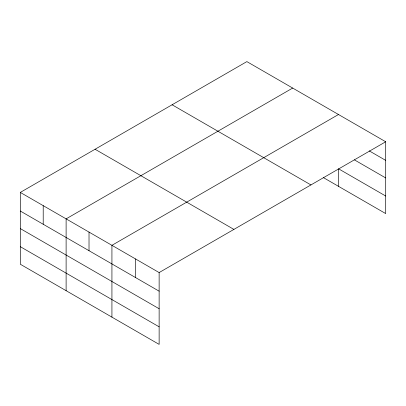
<?xml version="1.0" encoding="UTF-8"?>
<svg xmlns="http://www.w3.org/2000/svg" width="406" height="406" viewBox="0 0 406 406"><rect width="100%" height="100%" fill="white"/><g stroke="black" fill="none" stroke-linecap="round" stroke-linejoin="round"><path stroke-width="0.61" d="M385.7 141.765L246.868 61.61L20.3 192.419L20.3 264.235L159.132 344.389L159.132 272.573L385.7 141.765L385.7 213.581L323.227 177.508M292.68 88.061L66.112 218.87L66.112 290.686M338.497 114.512L111.929 245.32L111.929 317.137M369.232 150.87L385.7 160.375M354.413 159.873L385.7 177.935M385.7 196.022L338.497 168.769L338.497 186.329M172.098 104.778L310.93 184.933M95.07 149.256L233.902 229.405M20.3 192.419L159.132 272.573M20.3 211.029L159.132 291.183M20.3 228.588L159.132 308.743M20.3 246.675L159.132 326.83M135.528 258.947L135.528 277.557M89.021 232.095L89.021 250.705M43.209 205.644L43.209 224.254"/></g></svg>
